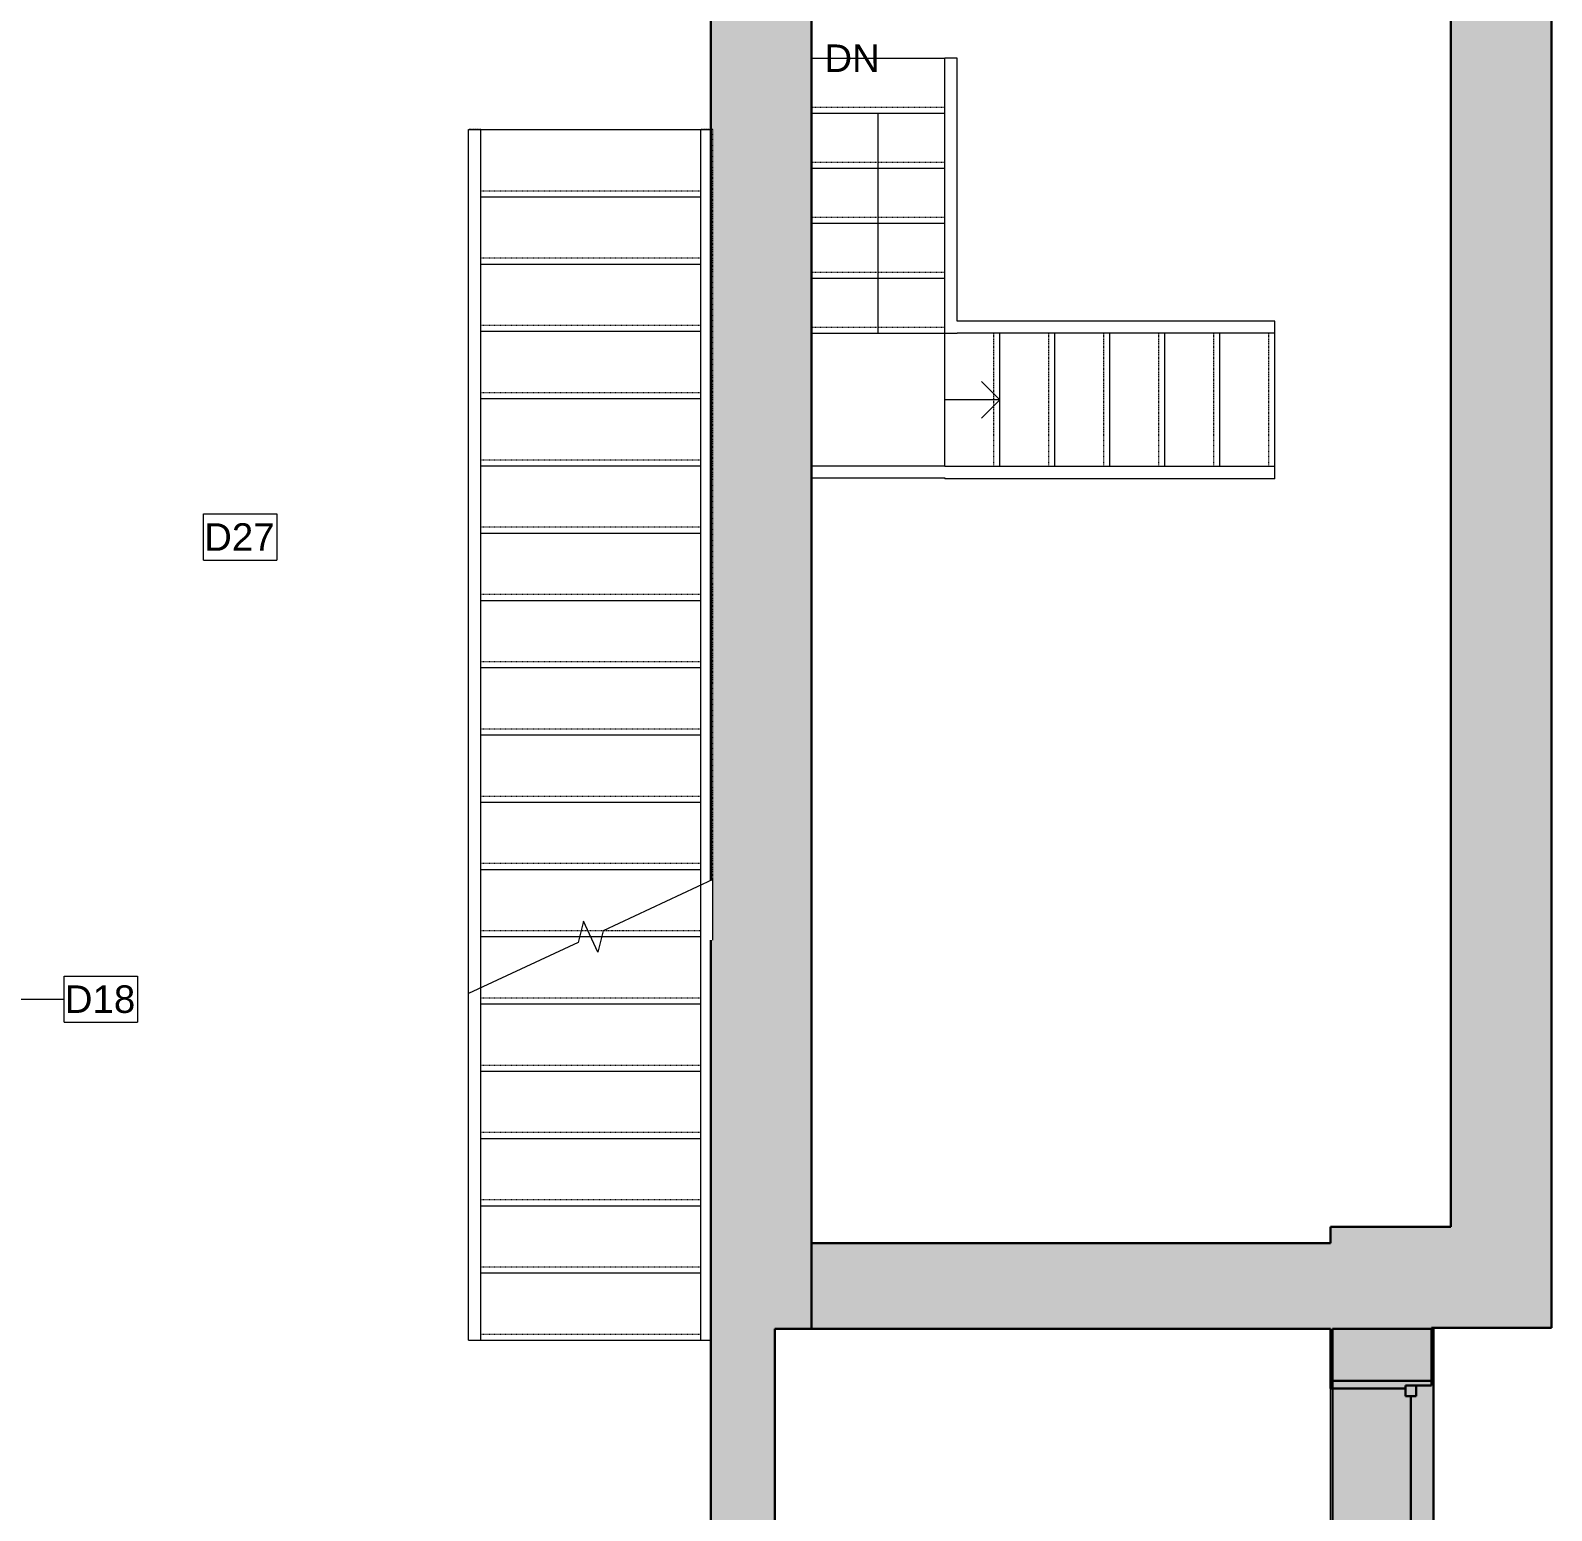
# Model space of a CAD drawing. Header units: inches. Extents: x -1176 to 1545, y -2552 to 978.
# Drawn here: x 1099.9 to 1348.8, y 253.7 to 495.8 of the extents above; entities that cross this region are included whole.
import ezdxf

# ---------------------------------------------------------------- set-up
doc = ezdxf.new("R2010")
doc.units = ezdxf.units.IN
doc.header["$MEASUREMENT"] = 0
doc.linetypes.add('Overhead 1_16_', pattern=[0.101562, 0.0625, -0.039062])
for name, color, linetype, lineweight in [('A-ANNO-KEYN', 231, 'Continuous', 9), ('A-FLOR', 192, 'Continuous', 18), ('A-GLAZ', 151, 'Continuous', 18), ('A-WALL', 113, 'Continuous', 18), ('A-WALL-PATT', 111, 'Continuous', 18), ('S-STRS', 31, 'Continuous', 18), ('S-STRS-ANNO', 31, 'Continuous', 9), ('S-STRS-IDEN', 31, 'Continuous', 9), ('S-STRS-MBND', 31, 'Continuous', 18)]:
    doc.layers.add(name, color=color, linetype=linetype, lineweight=lineweight)
doc.styles.add('Arial', font='arial.ttf', dxfattribs={"height": 4.5})
doc.styles.add('Swis721 Lt BT', font='swissl.ttf', dxfattribs={"height": 4.5})

# ---------------------------------------------------------------- blocks, each defined once
blk = doc.blocks.new('Double Hung - 30_ x 48_-6971309-2nd Floor Demo')
at = {"layer": 'A-GLAZ', "color": 8, "lineweight": 30}
for p, q in [((-15, 8.25), (-14.25, 8.25)), ((-14.25, 4), (-14.25, 8.25)), ((14.25, 4), (14.25, 8.25)), ((15, 8.25), (14.25, 8.25)), ((-14.25, 5.75), (-14.25, 4)), ((-14.25, 5.75), (-12.5, 5.75)), ((-12.5, 5.75), (-12.5, 4)), ((12.5, 5.75), (12.5, 4)), ((14.25, 5.75), (12.5, 5.75)), ((14.25, 5.75), (14.25, 4)), ((-14.25, 4), (-12.5, 4)), ((-14.25, 4), (-13.75, 4)), ((-13.75, -8.25), (-13.75, 4)), ((-12.5, 4.875), (12.5, 4.875)), ((14.25, 4), (12.5, 4)), ((13.75, 4), (14.25, 4)), ((13.75, 4), (13.75, -8.25)), ((-13.75, -8.25), (-15, -8.25)), ((13.75, -8.25), (15, -8.25))]:
    blk.add_line(p, q, dxfattribs=at)
blk = doc.blocks.new('Keynote Tag - Keynote Number - Boxed-135510-2nd Floor Demo')
at = {"layer": 'A-ANNO-KEYN'}
for p, q in [((-0.125, -0.0792), (-0.125, 0.0781)), ((-0.125, 0.0781), (0.125, 0.0781)), ((0.125, 0.0781), (0.125, -0.0792)), ((-0.125, -0.0792), (0.125, -0.0792))]:
    blk.add_line(p, q, dxfattribs=at)

msp = doc.modelspace()

# ---------------------------------------------------------------- hatches: boundary and pattern name
at = {"layer": 'A-WALL-PATT', "lineweight": 9}
for points in [[(1227.74, 283.44), (1227.74, 851.94), (1211.24, 851.94), (1211.24, 356.74), (1211.6, 356.91), (1211.6, 347), (1211.24, 347), (1211.24, 283.44), (1221.74, 283.44)], [(1332.31, 300.1), (1348.81, 300.1), (1348.81, 594.93), (1332.31, 594.93)], [(1329.15, 283.6), (1348.81, 283.6), (1348.81, 300.1), (1312.65, 300.1), (1312.65, 283.6)], [(1305.9, 283.44), (1312.65, 283.44), (1312.65, 297.44), (1227.74, 297.44), (1227.74, 283.44)], [(1329.15, 113.89), (1329.49, 113.89), (1329.49, 283.44), (1312.99, 283.44), (1312.99, 113.89)]]:
    msp.add_hatch(color=7, dxfattribs=at).paths.add_polyline_path(points, flags=0)
h = msp.add_hatch(color=7, dxfattribs=at)
h.paths.add_polyline_path([(1212.1, 113.89), (1221.74, 113.89), (1221.74, 114.64), (1211.24, 114.64), (1211.24, 113.89)], flags=0)
h.paths.add_polyline_path([(1221.74, 154.89), (1221.74, 181.22), (1211.24, 181.22), (1211.24, 154.89), (1212.1, 154.89)], flags=0)
h.paths.add_polyline_path([(1211.24, 215.22), (1221.74, 215.22), (1221.74, 283.44), (1211.24, 283.44)], flags=0)
h = msp.add_hatch(color=7, dxfattribs=at)
h.paths.add_polyline_path([(1329.15, 113.89), (1329.15, 123.89), (1312.65, 123.89), (1312.65, 113.89), (1312.99, 113.89)], flags=0)
h.paths.add_polyline_path([(1329.15, 153.89), (1329.15, 244.93), (1312.65, 244.93), (1312.65, 153.89)], flags=0)
h.paths.add_polyline_path([(1329.15, 274.93), (1329.15, 283.6), (1312.65, 283.6), (1312.65, 274.93)], flags=0)

# ---------------------------------------------------------------- linework, layer by layer
at = {"layer": 'A-ANNO-KEYN'}
msp.add_line((1088.23, 337.36), (1105.44, 337.36), dxfattribs=at)
at = {"layer": 'A-FLOR'}
for p, q in [((1171.6, 338.26), (1171.6, 479.58)), ((1171.6, 479.58), (1211.24, 479.58))]:
    msp.add_line(p, q, dxfattribs=at)
at = {"layer": 'A-WALL', "color": 8, "lineweight": 30}
for p, q in [((1227.74, 851.94), (1227.74, 283.44)), ((1332.31, 594.93), (1332.31, 300.1)), ((1348.81, 283.6), (1348.81, 594.93)), ((1211.24, 567.01), (1211.24, 356.74)), ((1211.24, 347), (1211.24, 215.22)), ((1332.31, 300.1), (1312.65, 300.1)), ((1312.65, 300.1), (1312.65, 297.44)), ((1312.65, 297.44), (1227.74, 297.44)), ((1221.74, 283.44), (1312.65, 283.44)), ((1221.74, 215.22), (1221.74, 283.44)), ((1312.65, 283.44), (1312.65, 274.93)), ((1329.49, 283.44), (1312.99, 283.44)), ((1312.99, 283.44), (1312.99, 113.89)), ((1329.15, 274.93), (1329.15, 283.6)), ((1329.15, 283.6), (1348.81, 283.6)), ((1329.49, 113.89), (1329.49, 283.44)), ((1312.65, 274.93), (1329.15, 274.93))]:
    msp.add_line(p, q, dxfattribs=at)
at = {"layer": 'A-WALL', "lineweight": 9}
for p, q in [((1329.49, 283.6), (1329.49, 283.44)), ((1312.65, 244.93), (1312.65, 274.93))]:
    msp.add_line(p, q, dxfattribs=at)
at = {"layer": 'S-STRS', "lineweight": 9}
for p, q in [((1227.74, 491.26), (1249.56, 491.26)), ((1251.56, 491.26), (1249.56, 491.26)), ((1249.56, 482.26), (1249.56, 491.26)), ((1251.56, 448.26), (1251.56, 491.26)), ((1227.74, 482.26), (1249.56, 482.26)), ((1249.56, 473.26), (1249.56, 482.26)), ((1173.6, 468.58), (1173.6, 479.58)), ((1209.6, 468.58), (1209.6, 479.58)), ((1227.74, 473.26), (1249.56, 473.26)), ((1249.56, 464.26), (1249.56, 473.26)), ((1173.6, 457.58), (1173.6, 468.58)), ((1173.6, 468.58), (1209.6, 468.58)), ((1209.6, 457.58), (1209.6, 468.58)), ((1227.74, 464.26), (1249.56, 464.26)), ((1249.56, 455.26), (1249.56, 464.26)), ((1173.6, 446.58), (1173.6, 457.58)), ((1173.6, 457.58), (1209.6, 457.58)), ((1209.6, 446.58), (1209.6, 457.58)), ((1227.74, 455.26), (1249.56, 455.26)), ((1249.56, 446.26), (1249.56, 455.26)), ((1303.56, 448.26), (1251.56, 448.26)), ((1303.56, 446.26), (1303.56, 448.26)), ((1173.6, 435.58), (1173.6, 446.58)), ((1173.6, 446.58), (1209.6, 446.58)), ((1209.6, 435.58), (1209.6, 446.58)), ((1227.74, 446.26), (1249.56, 446.26)), ((1249.56, 446.26), (1251.56, 446.26)), ((1249.56, 424.6), (1249.56, 446.26)), ((1258.56, 446.26), (1251.56, 446.26)), ((1267.56, 446.26), (1258.56, 446.26)), ((1258.56, 424.47), (1258.56, 446.26)), ((1276.56, 446.26), (1267.56, 446.26)), ((1267.56, 424.47), (1267.56, 446.26)), ((1285.56, 446.26), (1276.56, 446.26)), ((1276.56, 424.47), (1276.56, 446.26)), ((1294.56, 446.26), (1285.56, 446.26)), ((1285.56, 424.47), (1285.56, 446.26)), ((1303.56, 446.26), (1294.56, 446.26)), ((1294.56, 424.47), (1294.56, 446.26)), ((1303.56, 424.47), (1303.56, 446.26)), ((1173.6, 424.58), (1173.6, 435.58)), ((1173.6, 435.58), (1209.6, 435.58)), ((1209.6, 424.58), (1209.6, 435.58)), ((1173.6, 413.58), (1173.6, 424.58)), ((1173.6, 424.58), (1209.6, 424.58)), ((1209.6, 413.58), (1209.6, 424.58)), ((1227.74, 424.6), (1249.56, 424.6)), ((1249.56, 424.47), (1249.56, 424.6)), ((1258.56, 424.47), (1249.56, 424.47)), ((1267.56, 424.47), (1258.56, 424.47)), ((1276.56, 424.47), (1267.56, 424.47)), ((1285.56, 424.47), (1276.56, 424.47)), ((1294.56, 424.47), (1285.56, 424.47)), ((1303.56, 424.47), (1294.56, 424.47)), ((1303.56, 422.47), (1303.56, 424.47)), ((1227.74, 422.6), (1249.56, 422.6)), ((1249.56, 422.6), (1249.56, 422.47)), ((1303.56, 422.47), (1249.56, 422.47)), ((1173.6, 402.58), (1173.6, 413.58)), ((1173.6, 413.58), (1209.6, 413.58)), ((1209.6, 402.58), (1209.6, 413.58)), ((1173.6, 391.58), (1173.6, 402.58)), ((1173.6, 402.58), (1209.6, 402.58)), ((1209.6, 391.58), (1209.6, 402.58)), ((1173.6, 380.58), (1173.6, 391.58)), ((1173.6, 391.58), (1209.6, 391.58)), ((1209.6, 380.58), (1209.6, 391.58)), ((1173.6, 369.58), (1173.6, 380.58)), ((1173.6, 380.58), (1209.6, 380.58)), ((1209.6, 369.58), (1209.6, 380.58)), ((1173.6, 358.58), (1173.6, 369.58)), ((1173.6, 369.58), (1209.6, 369.58)), ((1209.6, 358.58), (1209.6, 369.58)), ((1173.6, 347.58), (1173.6, 358.58)), ((1173.6, 358.58), (1209.6, 358.58)), ((1209.6, 355.98), (1209.6, 358.58)), ((1209.6, 347.58), (1209.6, 355.98)), ((1211.6, 347), (1211.6, 356.91)), ((1173.6, 339.19), (1173.6, 347.58)), ((1173.6, 347.58), (1189.79, 347.58)), ((1189.79, 347.58), (1191.6, 347.58)), ((1191.6, 347.58), (1193.41, 347.58)), ((1193.41, 347.58), (1209.6, 347.58)), ((1209.6, 336.58), (1209.6, 347.58)), ((1173.6, 336.58), (1173.6, 339.19)), ((1171.6, 281.58), (1171.6, 338.26)), ((1173.6, 325.58), (1173.6, 336.58)), ((1173.6, 336.58), (1209.6, 336.58)), ((1209.6, 325.58), (1209.6, 336.58)), ((1173.6, 314.58), (1173.6, 325.58)), ((1173.6, 325.58), (1209.6, 325.58)), ((1209.6, 314.58), (1209.6, 325.58)), ((1173.6, 303.58), (1173.6, 314.58)), ((1173.6, 314.58), (1209.6, 314.58)), ((1209.6, 303.58), (1209.6, 314.58)), ((1173.6, 292.58), (1173.6, 303.58)), ((1173.6, 303.58), (1209.6, 303.58)), ((1209.6, 292.58), (1209.6, 303.58)), ((1173.6, 281.58), (1173.6, 292.58)), ((1173.6, 292.58), (1209.6, 292.58)), ((1209.6, 281.58), (1209.6, 292.58)), ((1171.6, 281.58), (1173.6, 281.58)), ((1173.6, 281.58), (1209.6, 281.58)), ((1209.6, 281.58), (1211.24, 281.58))]:
    msp.add_line(p, q, dxfattribs=at)
at = {"layer": 'S-STRS', "linetype": 'Overhead 1_16_', "lineweight": 9}
for p, q in [((1227.74, 483.26), (1249.56, 483.26)), ((1227.74, 474.26), (1249.56, 474.26)), ((1173.6, 469.58), (1209.6, 469.58)), ((1227.74, 465.26), (1249.56, 465.26)), ((1173.6, 458.58), (1209.6, 458.58)), ((1227.74, 456.26), (1249.56, 456.26)), ((1173.6, 447.58), (1209.6, 447.58)), ((1227.74, 447.26), (1249.56, 447.26)), ((1257.56, 424.47), (1257.56, 446.26)), ((1266.56, 424.47), (1266.56, 446.26)), ((1275.56, 424.47), (1275.56, 446.26)), ((1284.56, 424.47), (1284.56, 446.26)), ((1293.56, 424.47), (1293.56, 446.26)), ((1302.56, 424.47), (1302.56, 446.26)), ((1173.6, 436.58), (1209.6, 436.58)), ((1173.6, 425.58), (1209.6, 425.58)), ((1173.6, 414.58), (1209.6, 414.58)), ((1173.6, 403.58), (1209.6, 403.58)), ((1173.6, 392.58), (1209.6, 392.58)), ((1173.6, 381.58), (1209.6, 381.58)), ((1173.6, 370.58), (1209.6, 370.58)), ((1173.6, 359.58), (1209.6, 359.58)), ((1173.6, 348.58), (1190.03, 348.58)), ((1190.03, 348.58), (1191.13, 348.58)), ((1191.13, 348.58), (1193.74, 348.58)), ((1193.74, 348.58), (1209.6, 348.58)), ((1173.6, 337.58), (1209.6, 337.58)), ((1173.6, 326.58), (1209.6, 326.58)), ((1173.6, 315.58), (1209.6, 315.58)), ((1173.6, 304.58), (1209.6, 304.58)), ((1173.6, 293.58), (1209.6, 293.58)), ((1173.6, 282.58), (1209.6, 282.58))]:
    msp.add_line(p, q, dxfattribs=at)
at = {"layer": 'S-STRS-ANNO'}
for p, q in [((1238.65, 473.26), (1238.65, 482.26)), ((1238.65, 464.26), (1238.65, 473.26)), ((1238.65, 455.26), (1238.65, 464.26)), ((1238.65, 446.26), (1238.65, 455.26)), ((1258.56, 435.37), (1255.56, 438.37)), ((1258.56, 435.37), (1249.56, 435.37)), ((1258.56, 435.37), (1255.56, 432.37))]:
    msp.add_line(p, q, dxfattribs=at)
at = {"layer": 'S-STRS-MBND', "linetype": 'Overhead 1_16_', "lineweight": 9}
for p, q in [((1173.6, 479.58), (1171.6, 479.58)), ((1171.6, 338.26), (1171.6, 479.58)), ((1173.6, 339.19), (1173.6, 479.58)), ((1173.6, 479.58), (1209.6, 479.58)), ((1211.6, 479.58), (1209.6, 479.58)), ((1209.6, 355.98), (1209.6, 479.58)), ((1211.6, 356.91), (1211.6, 479.58)), ((1173.6, 469.58), (1209.6, 469.58)), ((1173.6, 468.58), (1209.6, 468.58)), ((1173.6, 458.58), (1209.6, 458.58)), ((1173.6, 457.58), (1209.6, 457.58)), ((1173.6, 447.58), (1209.6, 447.58)), ((1173.6, 446.58), (1209.6, 446.58)), ((1173.6, 436.58), (1209.6, 436.58)), ((1173.6, 435.58), (1209.6, 435.58)), ((1173.6, 425.58), (1209.6, 425.58)), ((1173.6, 424.58), (1209.6, 424.58)), ((1173.6, 414.58), (1209.6, 414.58)), ((1173.6, 413.58), (1209.6, 413.58)), ((1173.6, 403.58), (1209.6, 403.58)), ((1173.6, 402.58), (1209.6, 402.58)), ((1173.6, 392.58), (1209.6, 392.58)), ((1173.6, 391.58), (1209.6, 391.58)), ((1173.6, 381.58), (1209.6, 381.58)), ((1173.6, 380.58), (1209.6, 380.58)), ((1173.6, 370.58), (1209.6, 370.58)), ((1173.6, 369.58), (1209.6, 369.58)), ((1173.6, 359.58), (1209.6, 359.58)), ((1173.6, 358.58), (1209.6, 358.58)), ((1173.6, 348.58), (1190.03, 348.58)), ((1191.13, 348.58), (1193.74, 348.58)), ((1173.6, 347.58), (1189.79, 347.58)), ((1191.6, 347.58), (1193.41, 347.58))]:
    msp.add_line(p, q, dxfattribs=at)
at = {"layer": 'S-STRS-MBND', "lineweight": 9}
for p, q in [((1211.6, 356.91), (1193.64, 348.53)), ((1190.41, 350.13), (1189.56, 346.63)), ((1192.79, 345.03), (1190.41, 350.13)), ((1193.64, 348.53), (1192.79, 345.03)), ((1189.56, 346.63), (1171.6, 338.26))]:
    msp.add_line(p, q, dxfattribs=at)

# ---------------------------------------------------------------- block references
at = {"layer": 'A-ANNO-KEYN', "xscale": 47.99999999999997, "yscale": 47.99999999999997, "zscale": 47.99999999999997}
for p in [(1134.24, 412.96), (1111.44, 337.38)]:
    msp.add_blockref('Keynote Tag - Keynote Number - Boxed-135510-2nd Floor Demo', p, dxfattribs=at)
at = {"layer": 'A-GLAZ', "rotation": 269.9999999999999}
msp.add_blockref('Double Hung - 30_ x 48_-6971309-2nd Floor Demo', (1320.9, 259.93), dxfattribs=at)

# ---------------------------------------------------------------- texts
at = {"layer": 'A-ANNO-KEYN', "char_height": 4.5, "width": 14.0895, "attachment_point": 1, "style": 'Arial'}
for s, insert in [('D27', (1128.35, 415.19)), ('D18', (1105.55, 339.61))]:
    msp.add_mtext(s, dxfattribs=dict(at, insert=insert))
at = {"layer": 'S-STRS-IDEN', "insert": (1229.83, 493.5), "char_height": 4.5, "width": 10.5833, "attachment_point": 1, "line_spacing_factor": 1.005062, "style": 'Swis721 Lt BT'}
msp.add_mtext('DN', dxfattribs=at)

doc.saveas('drawing.dxf')
